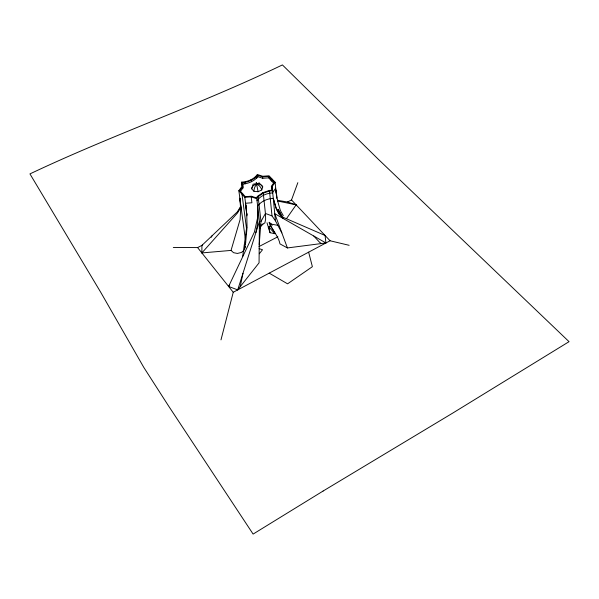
<?xml version="1.0" encoding="UTF-8"?>
<svg xmlns="http://www.w3.org/2000/svg" width="599" height="599" viewBox="0 0 599 599"><rect width="100%" height="100%" fill="white"/><g stroke="black" fill="none" stroke-linecap="round" stroke-linejoin="round"><path stroke-width="0.9" d="M253.931 191.276L251.685 188.812C251.924 183.826 261.082 181.984 262.736 186.903L261.77 189.92L258.124 191.732L253.931 191.276C253.961 187.944 255.751 183.706 259.232 182.845L260.468 184.455M243.988 250.367L241.397 252.471L237.399 253.444L233.535 252.681L231.042 250.419L201.863 252.928L201.923 245.38L238.889 210.391M269.146 222.266C271.856 229.949 278.325 235.669 279.988 243.905L287.415 247.941L325.923 242.969L325.077 235.474L283.17 217.31L278.999 213.356L276.341 208.781L273.264 198.351C267.424 198.613 260.969 201.227 257.652 206.198L257.465 218.365L254.403 232.053L228.616 286.457L237.713 289.886L259.06 262.841L259.419 221.465L237.713 289.886M252.673 185.802L253.07 184.237C256.657 182.373 260.977 186.469 261.77 189.92M259.217 244.624L260.969 221.51L258.147 196.674L263.253 193.192L269.505 191.006L272.53 190.834L275.443 220.821L281.852 232.891M245.133 248.023L245.298 246.301M245.455 244.579L247.043 227.553L246.81 216.187L245.777 204.813L246.885 215.842M242.707 256.29L246.706 227.141M244.385 249.641L245.695 241.996M242.984 273.279L240.229 286.696M255.893 232.569L257.308 225.217L257.847 218.493L257.652 206.198M220.986 339.873L233.243 292.267L330.071 240.768L349.135 245.305M231.042 250.419L240.094 219.556L240.663 209.186L239.855 198.149L241.105 209.268M251.685 188.812L252.426 186.551M287.363 202.065L291.518 199.961L297.838 182.673M240.686 207.089L237.631 212.817L201.863 252.928M260.969 221.51L265.432 213.476L263.253 193.192L262.789 192.691L257.45 196.33L256.417 197.872L251.408 196.21L245.313 196.667L239.847 190.572L242.745 186.626L242.617 182.665C248.158 182.201 254.193 179.745 257.66 175.29L262.572 176.87L268.562 176.42L274.162 182.351L271.384 186.274L271.632 190.272L269.325 190.407L262.789 192.691M211.245 237.249L212.091 235.759M237.593 211.612L240.663 206.341M257.023 200.732C260.378 195.753 266.862 193.148 272.732 192.878M260.243 228.608L256.791 198.696L258.147 196.674M242.617 182.665L242.797 184.073C248.338 183.608 254.358 181.145 257.817 176.698L257.66 175.29M286.779 218.246L296.146 204.851L287.49 202.005L277.389 200.291M275.705 188.198L272.822 192.309L272.253 186.371L275.151 182.261L269.041 175.792L262.774 176.263L257.293 174.504C253.916 179.356 247.522 181.834 241.749 182.118L241.884 186.529L238.851 190.662L245.261 238.454M228.616 286.457L229.694 284.937M240.513 191.313L242.924 188.026L242.797 184.073M259.3 253.774L262.519 249.738L259.105 248.652M260.056 227.485L262.879 224.011M270.209 225.935L268.779 226.781L270.044 232.704L274.776 233.67L274.604 231.88M259.008 246.563L277.854 236.785M173.306 247.499L197.595 247.582L202.582 245.051M261.374 225.127L264.885 222.895L265.634 219.167L265.432 213.476L271.998 215.895L275.443 220.821M272.073 180.494L271.354 180.846L268.704 177.828L268.562 176.42M242.707 193.544L241.966 193.904L246.563 228.96M271.939 179.079L271.22 179.438L271.354 180.846L274.29 183.758M257.817 176.698L262.721 178.277L268.704 177.828M238.851 190.662L244.811 197.326L251.198 196.846L256.791 198.696M245.575 203.241L251.917 202.769L251.198 196.846M274.776 233.67L268.779 226.781C270.741 224.408 273.151 230.203 273.99 231.513M269.34 226.31L270.755 226.385M277.846 225.344L271.512 224.176L270.329 223.225M277.681 201.024L296.146 204.851M325.923 242.969L274.746 213.663L287.415 247.941M269.206 273.137L287.572 283.829L312.379 266.697L308.635 252.172M321.483 243.546L319.626 242.34L313.779 236.013M283.26 218.538L279.052 214.128L276.364 209.096L273.264 198.351M291.518 199.961L330.071 240.768M261.037 185.069L262.736 186.903M250.929 179.805L251.55 181.699M197.595 247.582L233.243 292.267M270.785 223.592L272.103 225.568M281.815 215.55L277.973 209.208L280.474 213.791M283.282 215.647L280.392 210.571L277.539 200.687L275.854 189.778L276.783 197.902M269.191 222.821L269.947 224.146M269.984 222.94L270.621 224.902M270.044 232.704L268.172 226.991M267.027 222.791L267.978 226.16M242.745 186.626L242.924 188.026M241.749 182.118L242.243 185.975M258.124 191.732L256.282 182.53L256.237 183.182M244.811 197.326L246.481 210.301M246.833 213.049L247.073 214.884M244.894 182.538L245.073 183.945M256.649 176.772L256.806 178.18M262.572 176.87L262.721 178.277M269.505 191.006L271.998 215.895M271.384 186.274L271.519 187.682M275.151 182.261L276.199 193.462M276.453 196.225L276.626 198.067M272.253 186.371L272.53 190.834M323.116 491.03L253.115 534.083L168.334 405.613L143.782 367.389L100.812 292.424L29.95 173.905C112.844 134.618 199.744 104.72 282.406 64.917L378.141 159.094L569.05 341.67L452.634 413.153L323.116 491.03"/></g></svg>
